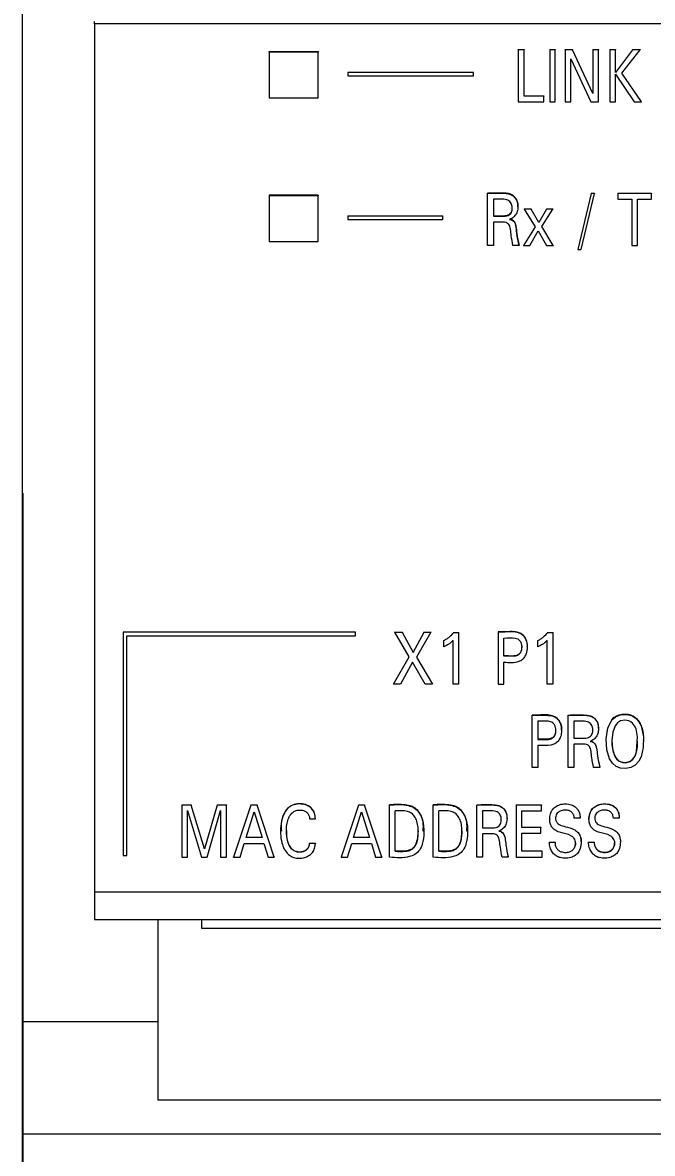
# Model space of a CAD drawing. Header units: millimetres. Extents: x 983 to 2111, y 2638 to 4457.
# Drawn here: x 1955.43 to 1974.69, y 4161.95 to 4196.52 of the extents above; entities that cross this region are included whole.
import ezdxf

# ---------------------------------------------------------------- set-up
doc = ezdxf.new("R2010")
doc.units = ezdxf.units.MM
doc.styles.get("Standard").update_dxf_attribs({"font": ''})
doc.styles.get('Standard').set_extended_font_data('SimSun')
doc.dimstyles.new('ISO-25', dxfattribs={"dimtxt": 2.5, "dimasz": 2.5, "dimexe": 1.25, "dimexo": 0.625, "dimtad": 1, "dimtxsty": 'Standard', "dimcen": 2.5, "dimadec": 0, "dimazin": 0, "dimtfac": 1, "dimtmove": 0, "dimatfit": 3, "dimfxl": 1, "dimarcsym": 0})

# ---------------------------------------------------------------- blocks, each defined once
blk = doc.blocks.new('*D207')
at = {"color": 0, "lineweight": -2, "transparency": 16777216}
for p, q in [((1955.429, 4182.134), (1955.429, 4136.669)), ((2085.429, 4182.134), (2085.429, 4136.669)), ((1957.929, 4137.919), (2082.929, 4137.919))]:
    blk.add_line(p, q, dxfattribs=at)
at = {"color": 0, "lineweight": -3, "transparency": 16777216}
for points in [[(1957.929, 4138.335), (1957.929, 4137.502), (1955.429, 4137.919)], [(2082.929, 4138.335), (2082.929, 4137.502), (2085.429, 4137.919)]]:
    blk.add_solid(points, dxfattribs=at)
at = {"layer": 'Defpoints', "color": 0, "lineweight": -3, "transparency": 16777216}
for p in [(1955.429, 4182.759), (2085.429, 4182.759), (2085.429, 4137.919)]:
    blk.add_point(p, dxfattribs=at)
at = {"color": 0, "lineweight": -3, "transparency": 16777216, "insert": (2020.429, 4139.794), "char_height": 2.5, "attachment_point": 5}
blk.add_mtext('130', dxfattribs=at)
blk = doc.blocks.new('1215DCDCDC')
at = {"color": 7, "linetype": 'Continuous', "lineweight": 15}
for p, q in [((1955.429, 4165.973), (1955.429, 4199.545)), ((1957.629, 4196.489), (1957.629, 4196.556)), ((1988.029, 4196.489), (1957.629, 4196.489)), ((1957.629, 4196.489), (1957.629, 4169.945)), ((1962.969, 4195.634), (1964.469, 4195.634)), ((1962.969, 4195.62), (1962.969, 4195.634)), ((1964.469, 4195.62), (1962.969, 4195.62)), ((1962.969, 4195.62), (1962.969, 4194.225)), ((1964.469, 4195.634), (1964.469, 4195.62)), ((1964.469, 4194.225), (1964.469, 4195.62)), ((1970.593, 4195.691), (1970.593, 4195.698)), ((1970.769, 4195.691), (1970.593, 4195.691)), ((1970.593, 4195.691), (1970.593, 4194.095)), ((1970.769, 4195.698), (1970.769, 4195.691)), ((1970.769, 4194.276), (1970.769, 4195.691)), ((1971.561, 4195.698), (1971.561, 4195.691)), ((1971.725, 4195.691), (1971.561, 4195.691)), ((1971.561, 4195.691), (1971.561, 4194.095)), ((1971.725, 4195.698), (1971.725, 4195.691)), ((1971.725, 4194.095), (1971.725, 4195.691)), ((1972.023, 4195.691), (1972.023, 4195.698)), ((1972.023, 4195.691), (1972.023, 4194.095)), ((1972.251, 4195.691), (1972.023, 4195.691)), ((1972.251, 4195.698), (1972.251, 4195.691)), ((1972.876, 4194.353), (1972.251, 4195.691)), ((1972.876, 4195.698), (1972.876, 4195.691)), ((1973.05, 4195.691), (1972.876, 4195.691)), ((1972.876, 4195.691), (1972.876, 4194.353)), ((1973.05, 4195.698), (1973.05, 4195.691)), ((1973.05, 4194.095), (1973.05, 4195.691)), ((1973.393, 4195.698), (1973.393, 4195.691)), ((1973.568, 4195.691), (1973.393, 4195.691)), ((1973.393, 4195.691), (1973.393, 4194.095)), ((1973.568, 4195.698), (1973.568, 4195.691)), ((1974.091, 4195.691), (1973.568, 4194.998)), ((1973.568, 4194.998), (1973.568, 4195.691)), ((1973.759, 4194.98), (1974.316, 4195.691)), ((1974.091, 4195.698), (1974.091, 4195.691)), ((1974.316, 4195.691), (1974.091, 4195.691)), ((1974.316, 4195.698), (1974.316, 4195.691)), ((1972.197, 4195.419), (1972.815, 4194.095)), ((1972.197, 4194.095), (1972.197, 4195.419)), ((1965.379, 4194.999), (1965.379, 4194.993)), ((1969.224, 4194.993), (1965.379, 4194.993)), ((1965.379, 4194.993), (1965.379, 4194.893)), ((1965.379, 4194.893), (1969.224, 4194.893)), ((1969.224, 4194.993), (1969.224, 4194.999)), ((1969.224, 4194.893), (1969.224, 4194.993)), ((1973.568, 4194.948), (1974.133, 4194.095)), ((1973.568, 4194.095), (1973.568, 4194.948)), ((1974.365, 4194.095), (1973.759, 4194.98)), ((1962.969, 4194.225), (1964.469, 4194.225)), ((1970.593, 4194.095), (1971.373, 4194.095)), ((1971.373, 4194.276), (1970.769, 4194.276)), ((1971.373, 4194.283), (1971.373, 4194.276)), ((1971.373, 4194.095), (1971.373, 4194.276)), ((1971.561, 4194.095), (1971.725, 4194.095)), ((1972.023, 4194.095), (1972.197, 4194.095)), ((1972.815, 4194.095), (1973.05, 4194.095)), ((1973.393, 4194.095), (1973.568, 4194.095)), ((1974.133, 4194.095), (1974.365, 4194.095)), ((1974.365, 4194.102), (1974.365, 4194.095)), ((1964.469, 4191.242), (1962.969, 4191.242)), ((1962.969, 4191.242), (1962.969, 4191.228)), ((1964.469, 4191.228), (1962.969, 4191.228)), ((1962.969, 4191.228), (1962.969, 4189.833)), ((1964.469, 4191.242), (1964.469, 4191.228)), ((1964.469, 4189.833), (1964.469, 4191.228)), ((1969.655, 4191.302), (1969.655, 4191.309)), ((1969.655, 4189.706), (1969.655, 4191.302)), ((1969.83, 4191.121), (1969.83, 4190.602)), ((1972.824, 4191.302), (1972.417, 4189.586)), ((1972.52, 4189.586), (1972.928, 4191.302)), ((1972.824, 4191.309), (1972.824, 4191.302)), ((1972.928, 4191.302), (1972.824, 4191.302)), ((1972.928, 4191.309), (1972.928, 4191.302)), ((1973.633, 4191.309), (1973.633, 4191.302)), ((1973.633, 4191.302), (1973.633, 4191.121)), ((1974.667, 4191.302), (1973.633, 4191.302)), ((1973.633, 4191.121), (1974.062, 4191.121)), ((1974.062, 4191.121), (1974.062, 4189.706)), ((1974.237, 4191.121), (1974.667, 4191.121)), ((1974.237, 4189.706), (1974.237, 4191.121)), ((1974.667, 4191.309), (1974.667, 4191.302)), ((1974.667, 4191.121), (1974.667, 4191.302)), ((1970.58, 4190.894), (1970.58, 4190.901)), ((1970.775, 4190.825), (1970.775, 4190.818)), ((1970.991, 4190.818), (1970.775, 4190.818)), ((1970.775, 4190.818), (1971.11, 4190.275)), ((1970.991, 4190.825), (1970.991, 4190.818)), ((1971.222, 4190.407), (1970.991, 4190.818)), ((1971.457, 4190.818), (1971.222, 4190.407)), ((1971.311, 4190.285), (1971.646, 4190.818)), ((1971.457, 4190.825), (1971.457, 4190.818)), ((1971.646, 4190.818), (1971.457, 4190.818)), ((1971.646, 4190.825), (1971.646, 4190.818)), ((1965.379, 4190.611), (1965.379, 4190.604)), ((1965.379, 4190.604), (1965.379, 4190.504)), ((1968.279, 4190.604), (1965.379, 4190.604)), ((1965.379, 4190.504), (1968.279, 4190.504)), ((1968.279, 4190.604), (1968.279, 4190.611)), ((1968.279, 4190.504), (1968.279, 4190.604)), ((1969.83, 4190.421), (1969.83, 4189.706)), ((1971.222, 4190.414), (1971.222, 4190.407)), ((1971.66, 4189.706), (1971.311, 4190.285)), ((1971.11, 4190.275), (1970.75, 4189.706)), ((1970.943, 4189.706), (1971.197, 4190.156)), ((1971.197, 4190.156), (1971.453, 4189.706)), ((1962.969, 4189.833), (1964.469, 4189.833)), ((1969.83, 4189.706), (1969.655, 4189.706)), ((1970.616, 4189.707), (1970.43, 4189.707)), ((1970.616, 4189.714), (1970.616, 4189.707)), ((1970.75, 4189.713), (1970.75, 4189.706)), ((1970.75, 4189.706), (1970.943, 4189.706)), ((1971.453, 4189.706), (1971.66, 4189.706)), ((1971.66, 4189.713), (1971.66, 4189.706)), ((1972.417, 4189.593), (1972.417, 4189.586)), ((1972.417, 4189.586), (1972.52, 4189.586)), ((1974.062, 4189.706), (1974.237, 4189.706)), ((1958.509, 4177.887), (1958.509, 4177.88)), ((1965.609, 4177.88), (1958.509, 4177.88)), ((1958.509, 4177.88), (1958.509, 4171.053)), ((1965.609, 4177.887), (1965.609, 4177.88)), ((1965.609, 4177.771), (1965.609, 4177.88)), ((1966.816, 4177.885), (1966.816, 4177.892)), ((1967.257, 4177.125), (1966.816, 4177.885)), ((1966.816, 4177.885), (1967.035, 4177.885)), ((1967.035, 4177.885), (1967.035, 4177.892)), ((1967.035, 4177.885), (1967.375, 4177.265)), ((1967.375, 4177.265), (1967.713, 4177.885)), ((1967.922, 4177.885), (1967.475, 4177.121)), ((1967.713, 4177.885), (1967.713, 4177.892)), ((1967.713, 4177.885), (1967.922, 4177.885)), ((1967.922, 4177.885), (1967.922, 4177.892)), ((1968.622, 4177.876), (1968.622, 4177.883)), ((1968.622, 4177.876), (1968.767, 4177.876)), ((1968.767, 4177.876), (1968.767, 4177.883)), ((1968.767, 4177.876), (1968.767, 4176.289)), ((1969.975, 4177.892), (1969.975, 4177.885)), ((1969.975, 4177.885), (1969.975, 4176.289)), ((1971.5, 4177.876), (1971.5, 4177.883)), ((1971.5, 4177.876), (1971.645, 4177.876)), ((1971.645, 4177.876), (1971.645, 4177.883)), ((1971.645, 4177.876), (1971.645, 4176.289)), ((1958.619, 4177.771), (1965.609, 4177.771)), ((1958.619, 4171.053), (1958.619, 4177.771)), ((1968.315, 4177.638), (1968.315, 4177.631)), ((1968.315, 4177.432), (1968.315, 4177.631)), ((1968.596, 4176.289), (1968.596, 4177.63)), ((1970.15, 4177.148), (1970.15, 4177.704)), ((1971.193, 4177.638), (1971.193, 4177.631)), ((1971.193, 4177.432), (1971.193, 4177.631)), ((1971.473, 4176.289), (1971.473, 4177.63)), ((1967.375, 4177.265), (1967.375, 4177.272)), ((1970.873, 4177.429), (1970.873, 4177.436)), ((1966.773, 4176.289), (1967.257, 4177.125)), ((1967.36, 4176.969), (1966.987, 4176.289)), ((1967.742, 4176.289), (1967.36, 4176.969)), ((1967.475, 4177.121), (1967.966, 4176.289)), ((1970.15, 4176.289), (1970.15, 4176.967)), ((1966.773, 4176.296), (1966.773, 4176.289)), ((1966.987, 4176.289), (1966.773, 4176.289)), ((1967.966, 4176.289), (1967.742, 4176.289)), ((1967.966, 4176.289), (1967.966, 4176.296)), ((1968.767, 4176.289), (1968.596, 4176.289)), ((1969.975, 4176.289), (1970.15, 4176.289)), ((1971.645, 4176.289), (1971.473, 4176.289)), ((1971.018, 4175.342), (1971.018, 4175.348)), ((1971.018, 4173.746), (1971.018, 4175.342)), ((1971.193, 4175.161), (1971.193, 4174.604)), ((1972.12, 4175.348), (1972.12, 4175.342)), ((1972.12, 4173.746), (1972.12, 4175.342)), ((1972.295, 4175.161), (1972.295, 4174.641)), ((1971.916, 4174.885), (1971.916, 4174.892)), ((1973.045, 4174.933), (1973.045, 4174.94)), ((1971.193, 4174.423), (1971.193, 4173.746)), ((1972.295, 4174.46), (1972.295, 4173.746)), ((1973.278, 4174.554), (1973.278, 4174.547)), ((1974.425, 4174.561), (1974.425, 4174.567)), ((1971.193, 4173.746), (1971.018, 4173.746)), ((1972.295, 4173.746), (1972.12, 4173.746)), ((1973.082, 4173.747), (1972.896, 4173.747)), ((1973.082, 4173.754), (1973.082, 4173.747)), ((1960.303, 4172.605), (1960.303, 4172.598)), ((1960.587, 4172.598), (1960.303, 4172.598)), ((1960.303, 4172.598), (1960.303, 4171.002)), ((1960.478, 4172.431), (1960.9, 4171.002)), ((1960.478, 4171.002), (1960.478, 4172.431)), ((1960.587, 4172.605), (1960.587, 4172.598)), ((1960.989, 4171.263), (1960.587, 4172.598)), ((1961.378, 4172.598), (1960.989, 4171.263)), ((1961.076, 4171.002), (1961.487, 4172.433)), ((1961.378, 4172.605), (1961.378, 4172.598)), ((1961.662, 4172.598), (1961.378, 4172.598)), ((1961.487, 4172.433), (1961.487, 4171.002)), ((1961.662, 4172.605), (1961.662, 4172.598)), ((1961.662, 4171.002), (1961.662, 4172.598)), ((1962.411, 4172.598), (1961.885, 4171.002)), ((1962.263, 4171.6), (1962.508, 4172.393)), ((1962.411, 4172.605), (1962.411, 4172.598)), ((1962.603, 4172.598), (1962.411, 4172.598)), ((1962.508, 4172.393), (1962.754, 4171.6)), ((1962.603, 4172.605), (1962.603, 4172.598)), ((1963.128, 4171.002), (1962.603, 4172.598)), ((1965.7, 4172.598), (1965.175, 4171.002)), ((1965.552, 4171.6), (1965.797, 4172.393)), ((1965.7, 4172.605), (1965.7, 4172.598)), ((1965.892, 4172.598), (1965.7, 4172.598)), ((1965.797, 4172.393), (1966.043, 4171.6)), ((1965.892, 4172.605), (1965.892, 4172.598)), ((1966.418, 4171.002), (1965.892, 4172.598)), ((1966.653, 4172.598), (1966.653, 4172.605)), ((1966.653, 4171.002), (1966.653, 4172.598)), ((1966.828, 4171.183), (1966.828, 4172.417)), ((1967.99, 4172.598), (1967.99, 4172.605)), ((1967.99, 4171.002), (1967.99, 4172.598)), ((1968.165, 4171.183), (1968.165, 4172.417)), ((1969.321, 4172.605), (1969.321, 4172.598)), ((1969.321, 4171.002), (1969.321, 4172.598)), ((1969.496, 4172.417), (1969.496, 4171.898)), ((1970.523, 4172.605), (1970.523, 4172.598)), ((1971.303, 4172.598), (1970.523, 4172.598)), ((1970.523, 4172.598), (1970.523, 4171.002)), ((1970.698, 4172.417), (1971.303, 4172.417)), ((1970.698, 4171.914), (1970.698, 4172.417)), ((1971.303, 4172.605), (1971.303, 4172.598)), ((1971.303, 4172.417), (1971.303, 4172.598)), ((1964.205, 4172.175), (1964.385, 4172.175)), ((1964.385, 4172.183), (1964.385, 4172.19)), ((1970.247, 4172.19), (1970.247, 4172.197)), ((1971.554, 4172.173), (1971.554, 4172.166)), ((1972.482, 4172.199), (1972.304, 4172.199)), ((1972.482, 4172.221), (1972.482, 4172.228)), ((1972.753, 4172.173), (1972.753, 4172.166)), ((1973.681, 4172.199), (1973.503, 4172.199)), ((1973.682, 4172.221), (1973.682, 4172.228)), ((1963.323, 4171.8), (1963.323, 4171.794)), ((1967.704, 4171.793), (1967.704, 4171.8)), ((1969.04, 4171.793), (1969.04, 4171.8)), ((1969.496, 4171.717), (1969.496, 4171.002)), ((1971.28, 4171.914), (1970.698, 4171.914)), ((1970.698, 4171.733), (1971.28, 4171.733)), ((1970.698, 4171.183), (1970.698, 4171.733)), ((1971.28, 4171.921), (1971.28, 4171.914)), ((1971.28, 4171.733), (1971.28, 4171.914)), ((1960.989, 4171.269), (1960.989, 4171.263)), ((1962.08, 4171.002), (1962.207, 4171.419)), ((1962.207, 4171.419), (1962.809, 4171.419)), ((1962.754, 4171.6), (1962.263, 4171.6)), ((1962.809, 4171.419), (1962.938, 4171.002)), ((1964.205, 4171.432), (1964.205, 4171.425)), ((1964.385, 4171.425), (1964.205, 4171.425)), ((1964.385, 4171.432), (1964.385, 4171.425)), ((1965.369, 4171.002), (1965.496, 4171.419)), ((1965.496, 4171.419), (1966.098, 4171.419)), ((1966.043, 4171.6), (1965.552, 4171.6)), ((1966.098, 4171.419), (1966.227, 4171.002)), ((1971.542, 4171.472), (1971.542, 4171.465)), ((1971.542, 4171.465), (1971.718, 4171.465)), ((1971.542, 4171.455), (1971.542, 4171.448)), ((1971.718, 4171.465), (1971.718, 4171.472)), ((1972.517, 4171.476), (1972.517, 4171.482)), ((1972.741, 4171.465), (1972.741, 4171.472)), ((1972.741, 4171.465), (1972.917, 4171.465)), ((1972.741, 4171.455), (1972.741, 4171.448)), ((1972.917, 4171.472), (1972.917, 4171.465)), ((1973.716, 4171.476), (1973.716, 4171.482)), ((1958.509, 4171.053), (1958.619, 4171.053)), ((1960.303, 4171.002), (1960.478, 4171.002)), ((1960.9, 4171.002), (1961.076, 4171.002)), ((1961.487, 4171.002), (1961.662, 4171.002)), ((1961.885, 4171.002), (1961.885, 4171.009)), ((1961.885, 4171.002), (1962.08, 4171.002)), ((1962.938, 4171.002), (1963.128, 4171.002)), ((1963.128, 4171.009), (1963.128, 4171.002)), ((1965.175, 4171.009), (1965.175, 4171.002)), ((1965.175, 4171.002), (1965.369, 4171.002)), ((1966.227, 4171.002), (1966.418, 4171.002)), ((1966.418, 4171.009), (1966.418, 4171.002)), ((1969.496, 4171.002), (1969.321, 4171.002)), ((1970.283, 4171.004), (1970.097, 4171.004)), ((1970.283, 4171.01), (1970.283, 4171.004)), ((1970.523, 4171.002), (1971.32, 4171.002)), ((1971.32, 4171.183), (1970.698, 4171.183)), ((1971.32, 4171.19), (1971.32, 4171.183)), ((1971.32, 4171.002), (1971.32, 4171.183)), ((1957.629, 4169.945), (1998.908, 4169.945)), ((1957.629, 4169.945), (1957.629, 4169.099)), ((1957.629, 4169.099), (1959.579, 4169.099)), ((1959.579, 4169.099), (1995.246, 4169.099)), ((1959.579, 4165.973), (1959.579, 4169.099)), ((1960.907, 4168.821), (1960.907, 4169.099)), ((1993.165, 4168.821), (1960.907, 4168.821)), ((1959.579, 4165.973), (1955.429, 4165.973)), ((1955.429, 4165.973), (1955.429, 4162.545)), ((1959.579, 4163.572), (1959.579, 4165.973)), ((1995.034, 4163.572), (1959.579, 4163.572)), ((1955.429, 4162.545), (2025.229, 4162.545))]:
    blk.add_line(p, q, dxfattribs=at)
at = {"color": 7, "linetype": 'Continuous', "lineweight": 15, "flags": 128}
for points in [[(1973.562, 4175.295), (1973.721, 4175.36), (1973.913, 4175.37), (1974.064, 4175.332), (1974.194, 4175.246), (1974.283, 4175.143), (1974.35, 4175.015), (1974.421, 4174.684), (1974.416, 4174.353), (1974.348, 4174.074), (1974.275, 4173.936), (1974.17, 4173.82), (1974.039, 4173.745), (1973.885, 4173.715), (1973.723, 4173.727), (1973.586, 4173.781), (1973.472, 4173.876), (1973.381, 4174.013), (1973.298, 4174.281), (1973.279, 4174.617), (1973.33, 4174.947), (1973.457, 4175.197), (1973.519, 4175.27), (1973.52, 4175.271), (1973.521, 4175.272), (1973.521, 4175.272), (1973.521, 4175.272), (1973.521, 4175.272), (1973.521, 4175.272), (1973.521, 4175.272), (1973.52, 4175.271), (1973.52, 4175.271), (1973.52, 4175.271), (1973.52, 4175.271), (1973.52, 4175.271), (1973.52, 4175.271), (1973.52, 4175.271), (1973.52, 4175.271), (1973.521, 4175.271), (1973.521, 4175.272), (1973.521, 4175.272), (1973.521, 4175.272), (1973.521, 4175.272), (1973.521, 4175.271), (1973.52, 4175.271), (1973.52, 4175.271), (1973.52, 4175.27), (1973.52, 4175.27), (1973.52, 4175.27), (1973.52, 4175.27), (1973.52, 4175.271), (1973.52, 4175.271), (1973.521, 4175.271), (1973.521, 4175.271), (1973.521, 4175.271), (1973.521, 4175.271), (1973.521, 4175.271), (1973.521, 4175.271), (1973.52, 4175.271), (1973.52, 4175.27), (1973.52, 4175.27), (1973.52, 4175.27), (1973.52, 4175.27), (1973.52, 4175.27), (1973.52, 4175.27), (1973.52, 4175.271), (1973.52, 4175.271), (1973.521, 4175.272), (1973.521, 4175.272), (1973.521, 4175.272), (1973.521, 4175.271), (1973.521, 4175.271), (1973.52, 4175.271), (1973.52, 4175.271), (1973.52, 4175.271), (1973.486, 4175.237), (1973.459, 4175.209), (1973.452, 4175.202), (1973.452, 4175.202), (1973.451, 4175.202), (1973.451, 4175.201), (1973.451, 4175.201), (1973.451, 4175.201), (1973.451, 4175.201), (1973.451, 4175.202), (1973.452, 4175.202), (1973.452, 4175.202), (1973.452, 4175.202), (1973.452, 4175.203), (1973.452, 4175.203), (1973.452, 4175.202), (1973.452, 4175.202), (1973.452, 4175.202), (1973.451, 4175.202), (1973.451, 4175.201), (1973.451, 4175.201), (1973.451, 4175.201), (1973.451, 4175.201), (1973.451, 4175.202), (1973.452, 4175.202), (1973.452, 4175.202), (1973.452, 4175.203), (1973.452, 4175.203), (1973.452, 4175.203), (1973.452, 4175.203), (1973.452, 4175.202), (1973.452, 4175.202), (1973.452, 4175.202), (1973.452, 4175.202), (1973.452, 4175.202), (1973.452, 4175.202), (1973.452, 4175.202), (1973.452, 4175.202), (1973.452, 4175.202), (1973.453, 4175.203), (1973.453, 4175.203), (1973.453, 4175.203), (1973.453, 4175.203), (1973.453, 4175.203), (1973.453, 4175.203), (1973.452, 4175.202), (1973.452, 4175.202), (1973.452, 4175.202), (1973.452, 4175.202), (1973.452, 4175.202), (1973.452, 4175.202), (1973.452, 4175.202), (1973.452, 4175.202), (1973.452, 4175.202), (1973.452, 4175.202), (1973.454, 4175.204), (1973.562, 4175.295)], [(1973.283, 4174.555), (1973.279, 4174.624), (1973.33, 4174.954), (1973.457, 4175.204), (1973.519, 4175.277), (1973.52, 4175.278), (1973.521, 4175.279), (1973.521, 4175.279), (1973.521, 4175.279), (1973.521, 4175.279), (1973.521, 4175.279), (1973.521, 4175.279), (1973.52, 4175.278), (1973.52, 4175.278), (1973.52, 4175.278), (1973.52, 4175.278), (1973.52, 4175.278), (1973.52, 4175.278), (1973.52, 4175.278), (1973.52, 4175.278), (1973.521, 4175.278), (1973.521, 4175.279), (1973.521, 4175.279), (1973.521, 4175.279), (1973.521, 4175.279), (1973.521, 4175.278), (1973.52, 4175.278), (1973.52, 4175.278), (1973.52, 4175.277), (1973.52, 4175.277), (1973.52, 4175.277), (1973.52, 4175.277), (1973.52, 4175.278), (1973.52, 4175.278), (1973.521, 4175.278), (1973.521, 4175.278), (1973.521, 4175.279), (1973.521, 4175.279), (1973.521, 4175.278), (1973.521, 4175.278), (1973.52, 4175.278), (1973.52, 4175.277), (1973.52, 4175.277), (1973.52, 4175.277), (1973.52, 4175.277), (1973.52, 4175.277), (1973.52, 4175.277), (1973.52, 4175.278), (1973.52, 4175.278), (1973.521, 4175.279), (1973.521, 4175.279), (1973.521, 4175.279), (1973.521, 4175.279), (1973.521, 4175.278), (1973.52, 4175.278), (1973.52, 4175.278), (1973.52, 4175.278), (1973.486, 4175.244), (1973.459, 4175.216), (1973.452, 4175.209), (1973.452, 4175.209), (1973.451, 4175.209), (1973.451, 4175.208), (1973.451, 4175.208), (1973.451, 4175.208), (1973.451, 4175.208), (1973.451, 4175.209), (1973.452, 4175.209), (1973.452, 4175.209), (1973.452, 4175.21), (1973.452, 4175.21), (1973.452, 4175.21), (1973.452, 4175.21), (1973.452, 4175.209), (1973.452, 4175.209), (1973.451, 4175.209), (1973.451, 4175.209), (1973.451, 4175.208), (1973.451, 4175.209), (1973.451, 4175.209), (1973.451, 4175.209), (1973.452, 4175.209), (1973.452, 4175.209), (1973.452, 4175.21), (1973.452, 4175.21), (1973.452, 4175.21), (1973.452, 4175.21), (1973.452, 4175.209), (1973.452, 4175.209), (1973.452, 4175.209), (1973.452, 4175.209), (1973.452, 4175.209), (1973.452, 4175.209), (1973.452, 4175.209), (1973.452, 4175.209), (1973.452, 4175.209), (1973.453, 4175.21), (1973.453, 4175.21), (1973.453, 4175.21), (1973.453, 4175.21), (1973.453, 4175.21), (1973.453, 4175.21), (1973.452, 4175.209), (1973.452, 4175.209), (1973.452, 4175.209), (1973.452, 4175.209), (1973.452, 4175.209), (1973.452, 4175.209), (1973.452, 4175.209), (1973.452, 4175.209), (1973.452, 4175.209), (1973.452, 4175.209), (1973.454, 4175.211), (1973.562, 4175.302)], [(1973.974, 4175.172), (1973.851, 4175.194), (1973.724, 4175.169), (1973.628, 4175.112), (1973.552, 4175.019), (1973.48, 4174.825), (1973.453, 4174.567), (1973.47, 4174.314), (1973.531, 4174.113), (1973.596, 4174.009), (1973.681, 4173.937), (1973.787, 4173.899), (1973.909, 4173.9), (1974.011, 4173.933), (1974.096, 4173.997), (1974.163, 4174.093), (1974.211, 4174.221), (1974.244, 4174.68), (1974.194, 4174.927), (1974.151, 4175.019), (1974.09, 4175.098), (1974.033, 4175.149), (1974.033, 4175.15), (1974.033, 4175.15), (1974.033, 4175.15), (1974.033, 4175.15), (1974.033, 4175.15), (1974.033, 4175.15), (1974.033, 4175.15), (1974.032, 4175.15), (1974.032, 4175.15), (1974.032, 4175.15), (1974.032, 4175.15), (1974.032, 4175.15), (1974.032, 4175.15), (1974.033, 4175.149), (1974.033, 4175.149), (1974.033, 4175.149), (1974.033, 4175.149), (1974.033, 4175.149), (1974.033, 4175.15), (1974.032, 4175.15), (1974.032, 4175.15), (1974.032, 4175.15), (1974.033, 4175.15), (1974.033, 4175.149), (1974.033, 4175.149), (1974.033, 4175.149), (1974.033, 4175.149), (1974.033, 4175.149), (1974.032, 4175.15), (1974.032, 4175.15), (1974.032, 4175.15), (1974.032, 4175.15), (1974.032, 4175.15), (1974.032, 4175.15), (1974.033, 4175.149), (1974.033, 4175.149), (1974.034, 4175.149), (1974.034, 4175.149), (1974.034, 4175.149), (1974.034, 4175.149), (1974.033, 4175.149), (1974.032, 4175.15), (1974.032, 4175.15), (1974.032, 4175.15), (1974.032, 4175.15), (1974.033, 4175.15), (1974.033, 4175.149), (1974.034, 4175.149), (1974.034, 4175.149), (1974.034, 4175.149), (1974.034, 4175.149), (1974.033, 4175.149), (1974.033, 4175.15), (1974.033, 4175.15), (1974.033, 4175.15), (1974.033, 4175.15), (1974.033, 4175.15), (1974.033, 4175.15), (1974.033, 4175.15), (1974.034, 4175.149), (1974.034, 4175.149), (1974.034, 4175.149), (1974.033, 4175.149), (1974.033, 4175.15), (1974.033, 4175.15), (1974.033, 4175.15), (1974.033, 4175.15), (1974.033, 4175.15), (1974.033, 4175.15), (1974.034, 4175.149), (1974.034, 4175.149), (1974.034, 4175.149), (1974.034, 4175.149), (1974.034, 4175.149), (1974.033, 4175.149), (1974.033, 4175.15), (1974.033, 4175.15), (1974.033, 4175.15), (1974.033, 4175.15), (1974.033, 4175.15), (1974.033, 4175.149), (1974.033, 4175.149), (1974.033, 4175.149), (1974.07, 4175.123), (1974.09, 4175.107), (1974.091, 4175.107), (1974.091, 4175.107), (1974.091, 4175.107), (1974.091, 4175.107), (1974.091, 4175.107), (1974.091, 4175.107), (1974.091, 4175.107), (1974.091, 4175.107), (1974.091, 4175.107), (1974.091, 4175.107), (1974.091, 4175.107), (1974.091, 4175.107), (1974.091, 4175.107), (1974.09, 4175.108), (1974.09, 4175.108), (1974.09, 4175.108), (1974.09, 4175.108), (1974.09, 4175.108), (1974.091, 4175.107), (1974.091, 4175.107), (1974.091, 4175.107), (1974.091, 4175.107), (1974.091, 4175.107), (1974.09, 4175.108), (1974.09, 4175.108), (1974.09, 4175.108), (1974.09, 4175.108), (1974.09, 4175.108), (1974.091, 4175.107), (1974.091, 4175.107), (1974.091, 4175.107), (1974.091, 4175.107), (1974.091, 4175.107), (1974.091, 4175.107), (1974.09, 4175.108), (1974.09, 4175.108), (1974.09, 4175.108), (1974.09, 4175.108), (1974.09, 4175.108), (1974.09, 4175.108), (1974.09, 4175.108), (1974.09, 4175.108), (1974.091, 4175.107), (1974.091, 4175.107), (1974.091, 4175.107), (1974.091, 4175.107), (1974.09, 4175.108), (1974.09, 4175.108), (1974.09, 4175.108), (1974.09, 4175.108), (1974.09, 4175.108), (1974.09, 4175.108), (1974.091, 4175.107), (1974.091, 4175.107), (1974.091, 4175.107), (1974.091, 4175.107), (1974.091, 4175.107), (1974.091, 4175.107), (1974.09, 4175.108), (1974.09, 4175.108), (1974.068, 4175.123), (1973.974, 4175.172)], [(1972.76, 4172.173), (1972.767, 4172.295), (1972.819, 4172.435), (1972.899, 4172.527), (1973.032, 4172.604), (1973.185, 4172.639), (1973.371, 4172.624), (1973.503, 4172.569), (1973.593, 4172.489), (1973.652, 4172.386), (1973.681, 4172.252), (1973.681, 4172.206), (1973.681, 4172.206)]]:
    blk.add_lwpolyline(points, dxfattribs=at)
at = {"color": 7, "linetype": 'Continuous', "lineweight": 15}
for points, knots in [([(1969.655, 4191.302), (1969.831, 4191.309), (1970.056, 4191.319), (1970.323, 4191.288), (1970.441, 4191.227), (1970.524, 4191.138), (1970.578, 4191.008), (1970.586, 4190.86), (1970.556, 4190.707), (1970.478, 4190.592), (1970.392, 4190.531), (1970.341, 4190.51), (1970.327, 4190.505)], [0, 0, 0, 0, 0.3175952, 0.4072893, 0.4790763, 0.5509685, 0.6228988, 0.7288626, 0.8139035, 0.8996024, 0.9728522, 1, 1, 1, 1]), ([(1970.574, 4190.901), (1970.575, 4190.922), (1970.581, 4190.988), (1970.551, 4191.096), (1970.477, 4191.204), (1970.363, 4191.281), (1970.221, 4191.313), (1970.066, 4191.309), (1969.876, 4191.309), (1969.739, 4191.309), (1969.655, 4191.309)], [0, 0, 0, 0, 0.054488, 0.167878, 0.282146, 0.38408, 0.512864, 0.647957, 0.782566, 1, 1, 1, 1]), ([(1969.83, 4190.602), (1969.898, 4190.603), (1970.036, 4190.605), (1970.202, 4190.594), (1970.313, 4190.64), (1970.365, 4190.69), (1970.399, 4190.76), (1970.409, 4190.852), (1970.399, 4190.947), (1970.361, 4191.027), (1970.309, 4191.078), (1970.206, 4191.122), (1970.042, 4191.122), (1969.904, 4191.122), (1969.83, 4191.121)], [0, 0, 0, 0, 0.141506, 0.283315, 0.332984, 0.382978, 0.427837, 0.490465, 0.570825, 0.620256, 0.669789, 0.717723, 0.846057, 1, 1, 1, 1]), ([(1970.396, 4190.778), (1970.39, 4190.759), (1970.377, 4190.715), (1970.332, 4190.662), (1970.264, 4190.622), (1970.093, 4190.596), (1969.946, 4190.603), (1969.83, 4190.609)], [0, 0, 0, 0, 0.095707, 0.209876, 0.313474, 0.45862, 1, 1, 1, 1]), ([(1970.43, 4189.707), (1970.41, 4189.807), (1970.377, 4189.97), (1970.36, 4190.166), (1970.337, 4190.28), (1970.308, 4190.346), (1970.266, 4190.386), (1970.207, 4190.415), (1970.125, 4190.422), (1969.996, 4190.421), (1969.896, 4190.421), (1969.83, 4190.421)], [0, 0, 0, 0, 0.2668413, 0.4331074, 0.5128881, 0.5708371, 0.6169173, 0.6627549, 0.739169, 0.8273464, 1, 1, 1, 1]), ([(1970.616, 4189.714), (1970.594, 4189.811), (1970.553, 4189.995), (1970.535, 4190.212), (1970.51, 4190.36), (1970.472, 4190.435), (1970.419, 4190.487), (1970.369, 4190.507), (1970.337, 4190.511), (1970.327, 4190.512)], [0, 0, 0, 0, 0.328733, 0.623149, 0.723589, 0.825271, 0.895141, 0.965527, 1, 1, 1, 1]), ([(1970.327, 4190.505), (1970.348, 4190.502), (1970.39, 4190.495), (1970.448, 4190.456), (1970.497, 4190.389), (1970.532, 4190.256), (1970.548, 4190.023), (1970.59, 4189.828), (1970.616, 4189.707)], [0, 0, 0, 0, 0.069969, 0.140525, 0.224575, 0.339265, 0.591796, 1, 1, 1, 1]), ([(1968.315, 4177.631), (1968.345, 4177.646), (1968.403, 4177.677), (1968.511, 4177.755), (1968.578, 4177.828), (1968.622, 4177.876)], [0, 0, 0, 0, 0.2515191, 0.5029737, 1, 1, 1, 1]), ([(1970.867, 4177.437), (1970.869, 4177.455), (1970.876, 4177.527), (1970.847, 4177.642), (1970.777, 4177.763), (1970.677, 4177.844), (1970.462, 4177.917), (1970.222, 4177.889), (1970.028, 4177.892), (1969.975, 4177.892)], [0, 0, 0, 0, 0.046641, 0.184639, 0.292575, 0.400776, 0.505875, 0.862738, 1, 1, 1, 1]), ([(1970.15, 4176.967), (1970.31, 4176.953), (1970.514, 4176.935), (1970.729, 4177.051), (1970.813, 4177.15), (1970.87, 4177.297), (1970.88, 4177.467), (1970.849, 4177.635), (1970.777, 4177.756), (1970.677, 4177.837), (1970.462, 4177.91), (1970.222, 4177.882), (1970.028, 4177.885), (1969.975, 4177.885)], [0, 0, 0, 0, 0.213256, 0.271278, 0.329406, 0.386712, 0.485888, 0.560305, 0.618511, 0.67686, 0.733536, 0.925979, 1, 1, 1, 1]), ([(1971.193, 4177.631), (1971.222, 4177.646), (1971.281, 4177.677), (1971.388, 4177.755), (1971.455, 4177.828), (1971.5, 4177.876)], [0, 0, 0, 0, 0.2515191, 0.5029737, 1, 1, 1, 1]), ([(1968.596, 4177.63), (1968.575, 4177.609), (1968.535, 4177.568), (1968.443, 4177.498), (1968.366, 4177.458), (1968.315, 4177.432)], [0, 0, 0, 0, 0.250703, 0.501675, 1, 1, 1, 1]), ([(1970.15, 4177.704), (1970.267, 4177.713), (1970.411, 4177.723), (1970.576, 4177.68), (1970.635, 4177.631), (1970.677, 4177.566), (1970.702, 4177.465), (1970.7, 4177.355), (1970.66, 4177.253), (1970.605, 4177.192), (1970.524, 4177.152), (1970.416, 4177.145), (1970.288, 4177.149), (1970.196, 4177.148), (1970.15, 4177.148)], [0, 0, 0, 0, 0.243462, 0.296846, 0.350655, 0.400199, 0.455559, 0.565774, 0.623548, 0.681762, 0.732556, 0.807924, 0.903967, 1, 1, 1, 1]), ([(1971.473, 4177.63), (1971.453, 4177.609), (1971.412, 4177.568), (1971.321, 4177.498), (1971.244, 4177.458), (1971.193, 4177.432)], [0, 0, 0, 0, 0.2507028, 0.5016777, 1, 1, 1, 1]), ([(1970.691, 4177.433), (1970.692, 4177.401), (1970.694, 4177.342), (1970.659, 4177.26), (1970.605, 4177.199), (1970.524, 4177.159), (1970.416, 4177.152), (1970.288, 4177.156), (1970.196, 4177.155), (1970.15, 4177.155)], [0, 0, 0, 0, 0.130204, 0.24593, 0.362539, 0.464284, 0.615255, 0.807636, 1, 1, 1, 1]), ([(1971.91, 4174.893), (1971.912, 4174.911), (1971.92, 4174.983), (1971.891, 4175.098), (1971.82, 4175.219), (1971.72, 4175.3), (1971.505, 4175.373), (1971.265, 4175.345), (1971.072, 4175.348), (1971.018, 4175.349)], [0, 0, 0, 0, 0.04664, 0.184638, 0.292574, 0.400776, 0.505875, 0.862738, 1, 1, 1, 1]), ([(1971.018, 4175.342), (1971.181, 4175.348), (1971.396, 4175.356), (1971.654, 4175.325), (1971.775, 4175.255), (1971.859, 4175.158), (1971.915, 4175.011), (1971.922, 4174.841), (1971.89, 4174.672), (1971.815, 4174.549), (1971.714, 4174.468), (1971.504, 4174.401), (1971.328, 4174.413), (1971.193, 4174.423)], [0, 0, 0, 0, 0.224888, 0.294852, 0.353413, 0.412106, 0.468359, 0.566648, 0.642696, 0.701593, 0.760626, 0.817111, 1, 1, 1, 1]), ([(1971.193, 4174.604), (1971.301, 4174.599), (1971.435, 4174.592), (1971.597, 4174.618), (1971.665, 4174.663), (1971.715, 4174.732), (1971.745, 4174.835), (1971.744, 4174.948), (1971.708, 4175.049), (1971.654, 4175.113), (1971.561, 4175.161), (1971.444, 4175.163), (1971.315, 4175.16), (1971.234, 4175.16), (1971.193, 4175.161)], [0, 0, 0, 0, 0.223978, 0.280658, 0.337928, 0.388343, 0.45487, 0.560371, 0.617917, 0.675659, 0.730469, 0.83043, 0.915221, 1, 1, 1, 1]), ([(1972.12, 4175.349), (1972.296, 4175.356), (1972.522, 4175.366), (1972.789, 4175.334), (1972.907, 4175.274), (1972.989, 4175.184), (1973.04, 4175.069), (1973.04, 4174.984), (1973.041, 4174.94)], [0, 0, 0, 0, 0.452521, 0.5803186, 0.6826047, 0.7850385, 0.8875283, 1, 1, 1, 1]), ([(1972.12, 4175.342), (1972.296, 4175.349), (1972.522, 4175.359), (1972.789, 4175.327), (1972.906, 4175.267), (1972.989, 4175.177), (1973.044, 4175.047), (1973.051, 4174.899), (1973.022, 4174.747), (1972.944, 4174.631), (1972.858, 4174.571), (1972.806, 4174.55), (1972.792, 4174.544)], [0, 0, 0, 0, 0.317596, 0.407289, 0.479077, 0.550969, 0.6229, 0.728863, 0.813904, 0.899603, 0.972853, 1, 1, 1, 1]), ([(1972.295, 4174.641), (1972.364, 4174.642), (1972.501, 4174.644), (1972.668, 4174.633), (1972.778, 4174.68), (1972.83, 4174.73), (1972.865, 4174.8), (1972.875, 4174.892), (1972.865, 4174.986), (1972.827, 4175.067), (1972.774, 4175.118), (1972.671, 4175.161), (1972.507, 4175.162), (1972.37, 4175.161), (1972.295, 4175.161)], [0, 0, 0, 0, 0.141506, 0.283315, 0.332984, 0.382979, 0.427838, 0.490466, 0.570825, 0.620256, 0.669788, 0.717723, 0.846057, 1, 1, 1, 1]), ([(1973.562, 4175.302), (1973.614, 4175.328), (1973.724, 4175.381), (1973.902, 4175.385), (1974.068, 4175.348), (1974.194, 4175.263), (1974.289, 4175.151), (1974.383, 4174.966), (1974.426, 4174.763), (1974.421, 4174.609), (1974.419, 4174.568)], [0, 0, 0, 0, 0.121046, 0.256783, 0.366043, 0.476289, 0.571813, 0.67376, 0.912947, 1, 1, 1, 1]), ([(1971.734, 4174.889), (1971.735, 4174.858), (1971.738, 4174.798), (1971.703, 4174.716), (1971.648, 4174.655), (1971.567, 4174.615), (1971.459, 4174.609), (1971.331, 4174.612), (1971.239, 4174.611), (1971.193, 4174.611)], [0, 0, 0, 0, 0.1302042, 0.2459292, 0.3625396, 0.4642833, 0.6152553, 0.8076373, 1, 1, 1, 1]), ([(1972.896, 4173.747), (1972.875, 4173.847), (1972.842, 4174.01), (1972.826, 4174.206), (1972.803, 4174.32), (1972.774, 4174.385), (1972.731, 4174.426), (1972.672, 4174.454), (1972.591, 4174.462), (1972.462, 4174.46), (1972.362, 4174.46), (1972.295, 4174.46)], [0, 0, 0, 0, 0.266842, 0.433108, 0.512888, 0.570838, 0.616917, 0.662754, 0.739169, 0.827346, 1, 1, 1, 1]), ([(1972.792, 4174.551), (1972.814, 4174.548), (1972.856, 4174.542), (1972.914, 4174.502), (1972.963, 4174.436), (1972.998, 4174.302), (1973.013, 4174.069), (1973.056, 4173.874), (1973.082, 4173.754)], [0, 0, 0, 0, 0.06997, 0.140525, 0.224575, 0.339264, 0.591796, 1, 1, 1, 1]), ([(1972.792, 4174.544), (1972.814, 4174.541), (1972.856, 4174.535), (1972.914, 4174.495), (1972.963, 4174.429), (1972.998, 4174.295), (1973.013, 4174.062), (1973.056, 4173.867), (1973.082, 4173.747)], [0, 0, 0, 0, 0.06997, 0.140525, 0.224575, 0.339265, 0.591798, 1, 1, 1, 1]), ([(1973.454, 4174.555), (1973.456, 4174.476), (1973.459, 4174.328), (1973.512, 4174.144), (1973.589, 4174.015), (1973.678, 4173.937), (1973.789, 4173.898), (1973.905, 4173.901), (1974.014, 4173.934), (1974.103, 4174.003), (1974.17, 4174.104), (1974.239, 4174.286), (1974.237, 4174.442), (1974.235, 4174.552)], [0, 0, 0, 0, 0.137315, 0.260368, 0.332522, 0.397961, 0.463952, 0.535429, 0.598372, 0.660678, 0.729211, 0.809245, 1, 1, 1, 1]), ([(1964.385, 4172.175), (1964.381, 4172.231), (1964.374, 4172.33), (1964.307, 4172.459), (1964.209, 4172.551), (1964.066, 4172.618), (1963.884, 4172.64), (1963.687, 4172.606), (1963.522, 4172.49), (1963.395, 4172.293), (1963.307, 4171.937), (1963.314, 4171.562), (1963.424, 4171.247), (1963.539, 4171.089), (1963.69, 4170.998), (1963.85, 4170.965), (1964.015, 4170.973), (1964.174, 4171.031), (1964.298, 4171.136), (1964.372, 4171.276), (1964.38, 4171.376), (1964.385, 4171.425)], [0, 0, 0, 0, 0.043872, 0.078634, 0.113427, 0.14948, 0.20256, 0.257505, 0.305033, 0.35885, 0.440805, 0.594904, 0.650143, 0.705845, 0.746965, 0.787994, 0.833995, 0.877242, 0.920623, 0.960431, 1, 1, 1, 1]), ([(1964.385, 4172.182), (1964.381, 4172.238), (1964.374, 4172.337), (1964.307, 4172.466), (1964.209, 4172.558), (1964.066, 4172.625), (1963.884, 4172.647), (1963.687, 4172.613), (1963.522, 4172.497), (1963.398, 4172.3), (1963.323, 4172.058), (1963.34, 4171.878), (1963.347, 4171.802)], [0, 0, 0, 0, 0.0873819, 0.1566211, 0.2259211, 0.2977314, 0.4034542, 0.512893, 0.6075571, 0.7147481, 0.8779835, 1, 1, 1, 1]), ([(1964.205, 4171.425), (1964.198, 4171.385), (1964.186, 4171.316), (1964.127, 4171.233), (1964.054, 4171.18), (1963.953, 4171.15), (1963.842, 4171.151), (1963.733, 4171.19), (1963.64, 4171.267), (1963.553, 4171.417), (1963.495, 4171.684), (1963.496, 4171.965), (1963.561, 4172.205), (1963.639, 4172.337), (1963.746, 4172.416), (1963.864, 4172.449), (1963.982, 4172.447), (1964.087, 4172.407), (1964.159, 4172.345), (1964.2, 4172.262), (1964.203, 4172.204), (1964.205, 4172.175)], [0, 0, 0, 0, 0.046616, 0.0804241, 0.1141978, 0.1492571, 0.1993551, 0.2395467, 0.2797147, 0.3366187, 0.4361642, 0.5911363, 0.6560511, 0.7215338, 0.7637802, 0.806029, 0.8597315, 0.8967361, 0.9338681, 0.967183, 1, 1, 1, 1]), ([(1966.653, 4172.598), (1966.847, 4172.612), (1967.11, 4172.63), (1967.428, 4172.52), (1967.58, 4172.358), (1967.693, 4172.097), (1967.713, 4171.763), (1967.685, 4171.444), (1967.577, 4171.216), (1967.441, 4171.079), (1967.127, 4170.964), (1966.861, 4170.985), (1966.653, 4171.002)], [0, 0, 0, 0, 0.182371, 0.247186, 0.312445, 0.387303, 0.513571, 0.62705, 0.68864, 0.750699, 0.805162, 1, 1, 1, 1]), ([(1967.682, 4171.8), (1967.688, 4171.897), (1967.698, 4172.066), (1967.617, 4172.296), (1967.502, 4172.461), (1967.33, 4172.572), (1967.043, 4172.623), (1966.812, 4172.613), (1966.653, 4172.605)], [0, 0, 0, 0, 0.183361, 0.319119, 0.455774, 0.559468, 0.699011, 1, 1, 1, 1]), ([(1966.828, 4171.183), (1966.932, 4171.179), (1967.08, 4171.172), (1967.263, 4171.203), (1967.366, 4171.263), (1967.449, 4171.358), (1967.529, 4171.575), (1967.539, 4171.836), (1967.503, 4172.095), (1967.433, 4172.247), (1967.33, 4172.352), (1967.129, 4172.438), (1966.956, 4172.426), (1966.828, 4172.417)], [0, 0, 0, 0, 0.139204, 0.197195, 0.246211, 0.295124, 0.364037, 0.551585, 0.639466, 0.713227, 0.772451, 0.831883, 1, 1, 1, 1]), ([(1967.99, 4172.598), (1968.183, 4172.612), (1968.446, 4172.63), (1968.765, 4172.52), (1968.917, 4172.358), (1969.03, 4172.097), (1969.05, 4171.763), (1969.021, 4171.444), (1968.913, 4171.216), (1968.777, 4171.079), (1968.464, 4170.964), (1968.198, 4170.985), (1967.99, 4171.002)], [0, 0, 0, 0, 0.182371, 0.247186, 0.312445, 0.387303, 0.513571, 0.62705, 0.68864, 0.750699, 0.805162, 1, 1, 1, 1]), ([(1969.019, 4171.8), (1969.024, 4171.897), (1969.034, 4172.066), (1968.953, 4172.296), (1968.838, 4172.461), (1968.667, 4172.572), (1968.38, 4172.623), (1968.148, 4172.613), (1967.99, 4172.605)], [0, 0, 0, 0, 0.183361, 0.319119, 0.455774, 0.559468, 0.699011, 1, 1, 1, 1]), ([(1968.165, 4171.183), (1968.269, 4171.179), (1968.416, 4171.172), (1968.599, 4171.203), (1968.702, 4171.263), (1968.785, 4171.358), (1968.865, 4171.575), (1968.875, 4171.836), (1968.84, 4172.095), (1968.769, 4172.247), (1968.667, 4172.352), (1968.465, 4172.438), (1968.292, 4172.426), (1968.165, 4172.417)], [0, 0, 0, 0, 0.139203, 0.197195, 0.246211, 0.295124, 0.364037, 0.551586, 0.639466, 0.713227, 0.772451, 0.831882, 1, 1, 1, 1]), ([(1969.321, 4172.605), (1969.497, 4172.613), (1969.723, 4172.622), (1969.99, 4172.591), (1970.108, 4172.531), (1970.19, 4172.441), (1970.242, 4172.325), (1970.242, 4172.241), (1970.242, 4172.197)], [0, 0, 0, 0, 0.452521, 0.580319, 0.682604, 0.785039, 0.887528, 1, 1, 1, 1]), ([(1969.321, 4172.598), (1969.497, 4172.606), (1969.723, 4172.615), (1969.99, 4172.584), (1970.108, 4172.524), (1970.191, 4172.434), (1970.245, 4172.304), (1970.252, 4172.156), (1970.223, 4172.004), (1970.145, 4171.888), (1970.059, 4171.827), (1970.008, 4171.807), (1969.994, 4171.801)], [0, 0, 0, 0, 0.3175951, 0.4072887, 0.4790762, 0.5509686, 0.6228991, 0.7288626, 0.8139032, 0.8996021, 0.9728526, 1, 1, 1, 1]), ([(1969.496, 4171.898), (1969.565, 4171.899), (1969.703, 4171.901), (1969.869, 4171.89), (1969.98, 4171.936), (1970.031, 4171.987), (1970.066, 4172.056), (1970.076, 4172.149), (1970.066, 4172.243), (1970.028, 4172.323), (1969.976, 4172.374), (1969.872, 4172.418), (1969.708, 4172.419), (1969.571, 4172.418), (1969.496, 4172.417)], [0, 0, 0, 0, 0.141506, 0.283315, 0.332984, 0.382979, 0.427838, 0.490466, 0.570825, 0.620256, 0.669789, 0.717723, 0.846057, 1, 1, 1, 1]), ([(1972.304, 4172.199), (1972.301, 4172.228), (1972.294, 4172.285), (1972.249, 4172.359), (1972.18, 4172.416), (1972.08, 4172.447), (1971.961, 4172.448), (1971.854, 4172.411), (1971.781, 4172.351), (1971.745, 4172.285), (1971.73, 4172.209), (1971.739, 4172.127), (1971.775, 4172.05), (1971.874, 4171.973), (1972.056, 4171.93), (1972.25, 4171.879), (1972.404, 4171.787), (1972.479, 4171.681), (1972.523, 4171.538), (1972.516, 4171.364), (1972.466, 4171.189), (1972.359, 4171.067), (1972.226, 4170.992), (1972.057, 4170.963), (1971.887, 4170.976), (1971.743, 4171.035), (1971.643, 4171.132), (1971.569, 4171.263), (1971.541, 4171.381), (1971.542, 4171.451), (1971.542, 4171.465)], [0, 0, 0, 0, 0.023791, 0.047651, 0.070843, 0.097343, 0.133214, 0.168775, 0.189553, 0.210427, 0.230497, 0.253738, 0.277987, 0.299153, 0.356548, 0.431244, 0.467224, 0.503468, 0.537284, 0.590445, 0.647993, 0.685421, 0.722817, 0.773996, 0.826428, 0.863782, 0.901129, 0.940869, 0.98865, 1, 1, 1, 1]), ([(1971.718, 4171.465), (1971.718, 4171.432), (1971.718, 4171.366), (1971.759, 4171.279), (1971.818, 4171.208), (1971.911, 4171.161), (1972.03, 4171.143), (1972.148, 4171.159), (1972.241, 4171.204), (1972.303, 4171.273), (1972.342, 4171.364), (1972.35, 4171.461), (1972.324, 4171.547), (1972.276, 4171.614), (1972.138, 4171.71), (1971.941, 4171.733), (1971.75, 4171.803), (1971.645, 4171.885), (1971.583, 4171.989), (1971.547, 4172.126), (1971.559, 4172.28), (1971.608, 4172.424), (1971.702, 4172.534), (1971.831, 4172.604), (1971.995, 4172.641), (1972.159, 4172.628), (1972.301, 4172.573), (1972.399, 4172.486), (1972.46, 4172.376), (1972.483, 4172.276), (1972.482, 4172.215), (1972.482, 4172.199)], [0, 0, 0, 0, 0.0271394, 0.0542762, 0.0780667, 0.101985, 0.1386168, 0.1763255, 0.1994371, 0.2226468, 0.2513233, 0.2801828, 0.3020765, 0.323928, 0.3478185, 0.4388963, 0.4833442, 0.5151397, 0.5468895, 0.5821476, 0.6314601, 0.6726742, 0.706463, 0.7488343, 0.7922468, 0.8437048, 0.8833544, 0.9163965, 0.9493297, 0.9872048, 1, 1, 1, 1]), ([(1973.503, 4172.199), (1973.5, 4172.228), (1973.494, 4172.285), (1973.448, 4172.359), (1973.379, 4172.416), (1973.279, 4172.447), (1973.16, 4172.448), (1973.053, 4172.411), (1972.981, 4172.351), (1972.944, 4172.285), (1972.93, 4172.209), (1972.939, 4172.127), (1972.974, 4172.05), (1973.073, 4171.973), (1973.255, 4171.93), (1973.449, 4171.879), (1973.603, 4171.787), (1973.678, 4171.681), (1973.722, 4171.538), (1973.715, 4171.364), (1973.665, 4171.189), (1973.559, 4171.067), (1973.425, 4170.992), (1973.256, 4170.963), (1973.086, 4170.976), (1972.942, 4171.035), (1972.842, 4171.132), (1972.769, 4171.263), (1972.741, 4171.381), (1972.741, 4171.451), (1972.741, 4171.465)], [0, 0, 0, 0, 0.023791, 0.047652, 0.070843, 0.097343, 0.133214, 0.168775, 0.189553, 0.210427, 0.230497, 0.253738, 0.277986, 0.299153, 0.356548, 0.431244, 0.467224, 0.503468, 0.537284, 0.590445, 0.647993, 0.685421, 0.722817, 0.773996, 0.826427, 0.863782, 0.901128, 0.940869, 0.98865, 1, 1, 1, 1]), ([(1972.917, 4171.465), (1972.917, 4171.432), (1972.918, 4171.366), (1972.959, 4171.279), (1973.017, 4171.208), (1973.11, 4171.161), (1973.229, 4171.143), (1973.347, 4171.159), (1973.441, 4171.204), (1973.502, 4171.273), (1973.541, 4171.364), (1973.549, 4171.461), (1973.523, 4171.547), (1973.475, 4171.614), (1973.337, 4171.71), (1973.14, 4171.733), (1972.949, 4171.803), (1972.844, 4171.885), (1972.782, 4171.989), (1972.746, 4172.126), (1972.758, 4172.28), (1972.807, 4172.424), (1972.901, 4172.534), (1973.03, 4172.604), (1973.194, 4172.641), (1973.358, 4172.628), (1973.501, 4172.573), (1973.598, 4172.486), (1973.66, 4172.376), (1973.682, 4172.276), (1973.681, 4172.215), (1973.681, 4172.199)], [0, 0, 0, 0, 0.027139, 0.054276, 0.078067, 0.101985, 0.138617, 0.176325, 0.199437, 0.222647, 0.251323, 0.280183, 0.302077, 0.323928, 0.347818, 0.438896, 0.483344, 0.515139, 0.546889, 0.582147, 0.63146, 0.672674, 0.706463, 0.748834, 0.792247, 0.843705, 0.883354, 0.916396, 0.94933, 0.987205, 1, 1, 1, 1]), ([(1964.205, 4171.432), (1964.198, 4171.392), (1964.186, 4171.323), (1964.127, 4171.24), (1964.054, 4171.187), (1963.953, 4171.157), (1963.842, 4171.158), (1963.733, 4171.197), (1963.64, 4171.274), (1963.554, 4171.424), (1963.503, 4171.617), (1963.513, 4171.763), (1963.516, 4171.822)], [0, 0, 0, 0, 0.092373, 0.159365, 0.22629, 0.295762, 0.395033, 0.474675, 0.55427, 0.667028, 0.864284, 1, 1, 1, 1]), ([(1967.526, 4171.814), (1967.523, 4171.708), (1967.519, 4171.557), (1967.452, 4171.371), (1967.367, 4171.267), (1967.237, 4171.199), (1967.095, 4171.186), (1966.955, 4171.191), (1966.87, 4171.191), (1966.828, 4171.19)], [0, 0, 0, 0, 0.2796273, 0.3981464, 0.5178124, 0.6274636, 0.7774592, 0.8887446, 1, 1, 1, 1]), ([(1968.863, 4171.814), (1968.86, 4171.708), (1968.855, 4171.557), (1968.788, 4171.371), (1968.703, 4171.267), (1968.573, 4171.199), (1968.431, 4171.186), (1968.291, 4171.191), (1968.207, 4171.191), (1968.165, 4171.19)], [0, 0, 0, 0, 0.279627, 0.398146, 0.517812, 0.627464, 0.77746, 0.888745, 1, 1, 1, 1]), ([(1970.097, 4171.004), (1970.077, 4171.104), (1970.044, 4171.266), (1970.027, 4171.462), (1970.004, 4171.577), (1969.975, 4171.642), (1969.933, 4171.683), (1969.874, 4171.711), (1969.792, 4171.719), (1969.663, 4171.717), (1969.563, 4171.717), (1969.496, 4171.717)], [0, 0, 0, 0, 0.266842, 0.433108, 0.512888, 0.570838, 0.616917, 0.662754, 0.739169, 0.827347, 1, 1, 1, 1]), ([(1969.994, 4171.808), (1970.015, 4171.805), (1970.057, 4171.799), (1970.115, 4171.759), (1970.164, 4171.693), (1970.199, 4171.559), (1970.214, 4171.326), (1970.257, 4171.131), (1970.283, 4171.011)], [0, 0, 0, 0, 0.06997, 0.140526, 0.224575, 0.339265, 0.591797, 1, 1, 1, 1]), ([(1969.994, 4171.801), (1970.015, 4171.798), (1970.057, 4171.792), (1970.115, 4171.752), (1970.164, 4171.686), (1970.199, 4171.552), (1970.214, 4171.319), (1970.257, 4171.124), (1970.283, 4171.004)], [0, 0, 0, 0, 0.06997, 0.140526, 0.224576, 0.339265, 0.591798, 1, 1, 1, 1]), ([(1972.343, 4171.443), (1972.344, 4171.438), (1972.348, 4171.405), (1972.337, 4171.373), (1972.328, 4171.347)], [0, 0, 0, 0, 0.1670549, 1, 1, 1, 1]), ([(1972.511, 4171.483), (1972.514, 4171.506), (1972.518, 4171.538), (1972.508, 4171.568), (1972.505, 4171.577)], [0, 0, 0, 0, 0.709772, 1, 1, 1, 1]), ([(1972.917, 4171.472), (1972.917, 4171.439), (1972.918, 4171.373), (1972.959, 4171.286), (1973.017, 4171.215), (1973.11, 4171.168), (1973.229, 4171.15), (1973.347, 4171.166), (1973.441, 4171.211), (1973.501, 4171.28), (1973.54, 4171.361), (1973.54, 4171.419), (1973.54, 4171.444)], [0, 0, 0, 0, 0.100077, 0.200144, 0.287874, 0.376073, 0.511154, 0.650204, 0.73543, 0.821015, 0.926762, 1, 1, 1, 1])]:
    blk.add_open_spline(points, degree=3, knots=knots, dxfattribs=at)

msp = doc.modelspace()

# ---------------------------------------------------------------- block references
at = {"lineweight": -3}
msp.add_blockref('1215DCDCDC', (0, 0), dxfattribs=at)

# ---------------------------------------------------------------- dimensions: what is measured, and where the dimension line sits
dim = msp.add_linear_dim(base=(2085.429, 4137.919), p1=(1955.429, 4182.759), p2=(2085.429, 4182.759), dimstyle='ISO-25', dxfattribs=at)
dim.commit()
dim.dimension.update_dxf_attribs({"geometry": '*D207', "text_midpoint": (2020.429, 4139.794)})

doc.saveas('drawing.dxf')
